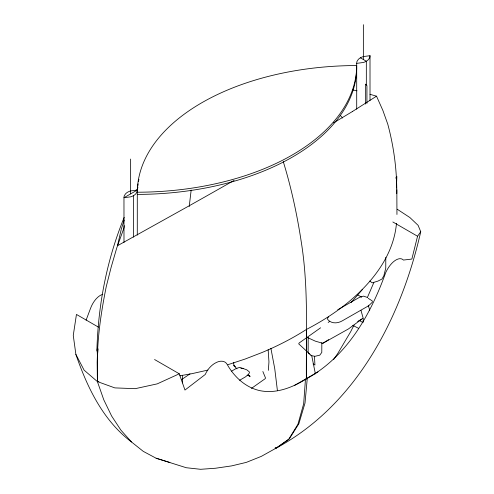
<?xml version="1.0" encoding="UTF-8"?>
<svg xmlns="http://www.w3.org/2000/svg" width="494" height="494" viewBox="0 0 494 494"><rect width="100%" height="100%" fill="white"/><g stroke="black" fill="none" stroke-linecap="round" stroke-linejoin="round"><path stroke-width="0.74" d="M123.988 242.498L123.969 197.23L124.278 195.748L125.544 193.846A13.684 7.898 0 0 1 127.668 192.172A13.684 7.898 0 0 1 130.57 190.943L137.289 190.042L137.289 235.107M396.472 223.362C393.576 256.238 371.266 283.673 346.461 303.717A281.296 162.409 0 0 1 306.366 329.473L306.366 378.583C306.052 333.209 308.552 287.551 301.359 242.535C297.203 215.174 291.398 188.035 283.26 161.575M308.194 337.402L308.133 352.364L309.33 354.179M321.829 342.675L321.792 352.401L319.791 355.167L314.962 356.31L310.825 355.526M363.189 321.909L363.201 318.272L360.935 310.257M385.795 257.386L385.752 268.162L383.832 275.8L381.93 279.073L377.916 281.111L372.118 282.852L369.839 281.006M396.787 193.555C396.954 170.146 393.86 146.743 387.765 124.142L382.887 110.477L376.521 96.182L370.043 94.317M396.948 214.482L396.836 189.739M97.553 350.864L97.164 362.219L97.392 381.578L103.783 399.807L111.656 416.072L120.937 430.188L131.521 441.994L143.291 451.38L156.123 458.228L186.294 467.732L200.607 469.3L215.526 468.238L231.643 465.891L246.333 462.372L261.283 456.388L276.801 447.749L289.243 438.962L298.87 423.704L305.02 403.018L307.28 378.311C293.393 387.092 276.862 394.027 260.14 390.698C245.716 387.66 234.242 376.978 227.172 364.418A15.715 9.534 -52.5 0 0 216.551 362.374L214.285 363.621A15.715 9.534 -52.5 0 0 205.269 374.458L184.972 390.056L179.279 373.797L154.573 359.533M124.278 225.604L123.988 227.895L116.788 247.834L111.113 267.384L106.235 286.681C101.641 309.503 98.053 332.623 97.392 355.927L98.127 348.888M96.886 351.018C98.04 305.354 106.797 259.696 124.198 217.391M396.429 188.072L396.849 176.5L396.367 176.451M268.366 370.339L268.952 361.88L268.156 349.733M189.214 206.56L191.166 190.054M397.238 209.246L409.897 217.545L418.122 225.357L420.734 231.735L417.547 236.237L411.854 259.072L403.419 260.06A17.481 8.559 -62.7 0 0 398.071 259.023L396.404 259.733A17.481 8.559 -62.7 0 0 385.561 272.972C370.525 315.086 346.164 357.65 305.453 379.367L303.668 403.802L297.956 424.229L288.712 439.271L276.566 447.891L275.065 448.064M420.734 231.735C401.319 317.494 356.575 404.691 276.566 447.891M124.21 220.052L121.277 229.216L117.479 245.734L186.732 207.171A245.277 5.601 -29.1 0 0 234.088 180.403M373.859 282.494L367.32 297.666M86.104 320.168L90.581 308.244A17.481 9.454 -67.1 0 1 95.929 299.117L97.596 297.413A17.481 9.454 -67.1 0 1 102.746 294.393M354.044 325.12L350.709 331.628L337.877 353.296L333.58 359.583M136.572 190.264L137.968 187.627M328.664 316.673L327.497 318.408L327.707 319.525C331.542 323.934 337.705 323.57 342.373 320.791L368.765 305.693L372.396 302.137L372.186 300.865L368.265 298.364M351.055 302.612L362.522 289.391M361.694 319.198L348.498 328.911L322.792 343.311L315.252 341.126L306.873 337.248M189.986 373.847L181.878 379.411M320.612 327.8L299.197 342.959L298.685 343.818L311.776 355.939L315.407 373.921M328.177 322.446L329.436 321.557M251.434 388.401L265.229 378.663L265.476 377.91L262.857 371.507M376.521 96.182L352.549 111.446M322.792 343.311L328.603 339.687M357.65 321.569L362.812 318.352M231.655 371.13L236.274 368.444L239.818 367.363L246.747 369.808L249.229 371.778L249.439 372.791L248.272 374.557L245.555 376.817L239.615 380.275M294.764 385.277L317.969 371.883M337.735 309.763L359.509 297.308L363.51 296.128L367.048 297.326M179.279 373.797L157.222 383.869L135.245 388.673L114.836 387.895L97.392 381.578L84.103 370.154L75.878 354.402L73.266 335.395L76.453 314.431L98.491 327.151M227.895 364.696L245.166 359.027L261.752 352.623A281.296 162.409 0 0 0 306.36 329.479M240.856 368.339L243.326 368.37M207.857 370.092L191.746 373.711L179.804 375.811M275.288 447.935L276.801 447.749M97.633 348.925L97.151 348.962L97.621 362.485L97.392 381.578L98.899 381.59M356.711 63.362L363.43 62.466A13.684 7.898 0 0 0 366.332 61.237A13.684 7.898 0 0 0 368.456 59.564L369.722 57.656L370.012 55.686L363.294 56.582A13.684 7.898 0 0 0 360.392 57.81A13.684 7.898 0 0 0 358.267 59.484L357.001 61.392L356.693 62.874L356.711 109.199M352.599 89.92L357.02 90.816M358.7 328.399L352.765 325.367M156.123 458.228L169.874 462.47M247.179 375.119L250.013 376.317L248.149 375.07L250.013 376.305M360.392 57.81L366.332 61.237L366.332 85.017L366.931 85.715L366.931 103.382M392.841 221.973L417.547 236.237M357.675 294.906L361.608 297.172M359.082 320.34L363.016 322.613M313.066 363.942L314.931 365.017L314.474 356.588M131.521 441.994C103.079 420.548 87.172 387.271 75.878 354.402M236.99 368.907L233.878 365.646L233.681 362.596M340.199 115.33L342.688 118.017M366.332 85.017L365.659 84.11L365.659 104.086M368.271 305.218L369.71 310.312M270.897 348.307L274.757 368.752L277.424 390.717M395.972 177.229L396.132 178.717M396.447 181.693L396.608 183.175L396.379 176.772M182.447 375.242L182.477 382.906M370.012 55.686L370.012 100.461M363.362 24.7L363.362 59.521M133.608 195.599A13.684 7.898 0 0 1 130.706 196.828L123.988 197.724L137.289 190.042L136.999 192.018L135.733 193.92A13.684 7.898 0 0 1 133.608 195.599L133.608 237.145M130.638 159.062L130.638 193.883M352.444 111.502A245.283 5.601 -29.1 0 1 333.456 122.889M137.456 189.887A220.133 127.094 0 0 1 137.641 187.627M137.801 186.121A220.133 127.094 0 0 1 138.104 183.867M138.474 181.613A220.133 127.094 0 0 1 138.919 179.371M356.711 67.715A220.133 127.094 0 0 1 137.289 194.395M235.119 366.468L233.878 365.646L235.119 366.455M137.289 192.222A220.133 127.094 0 0 0 356.711 65.541A220.133 127.094 0 0 0 137.289 192.222"/></g></svg>
